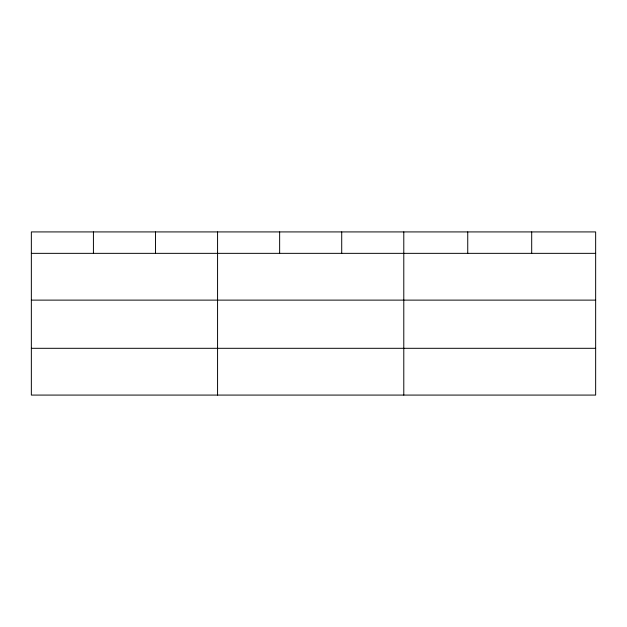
<?xml version="1.0" encoding="UTF-8"?>
<svg xmlns="http://www.w3.org/2000/svg" width="627" height="627" viewBox="0 0 627 627"><rect width="100%" height="100%" fill="white"/><g stroke="black" fill="none" stroke-linecap="round" stroke-linejoin="round"><path stroke-width="0.94" d="M595.65 300.121L595.65 231.919L31.35 231.919L31.35 395.081L595.65 395.081L595.65 300.121L31.35 300.121M31.35 253.347L595.65 253.347M31.35 348.306L595.65 348.306M531.696 231.919L531.696 253.347M467.742 231.919L467.742 253.347M403.788 231.919L403.788 395.081M341.715 231.919L341.715 253.347M279.642 231.919L279.642 253.347M217.569 231.919L217.569 395.081M155.496 231.919L155.496 253.347M93.423 231.919L93.423 253.347"/></g></svg>
